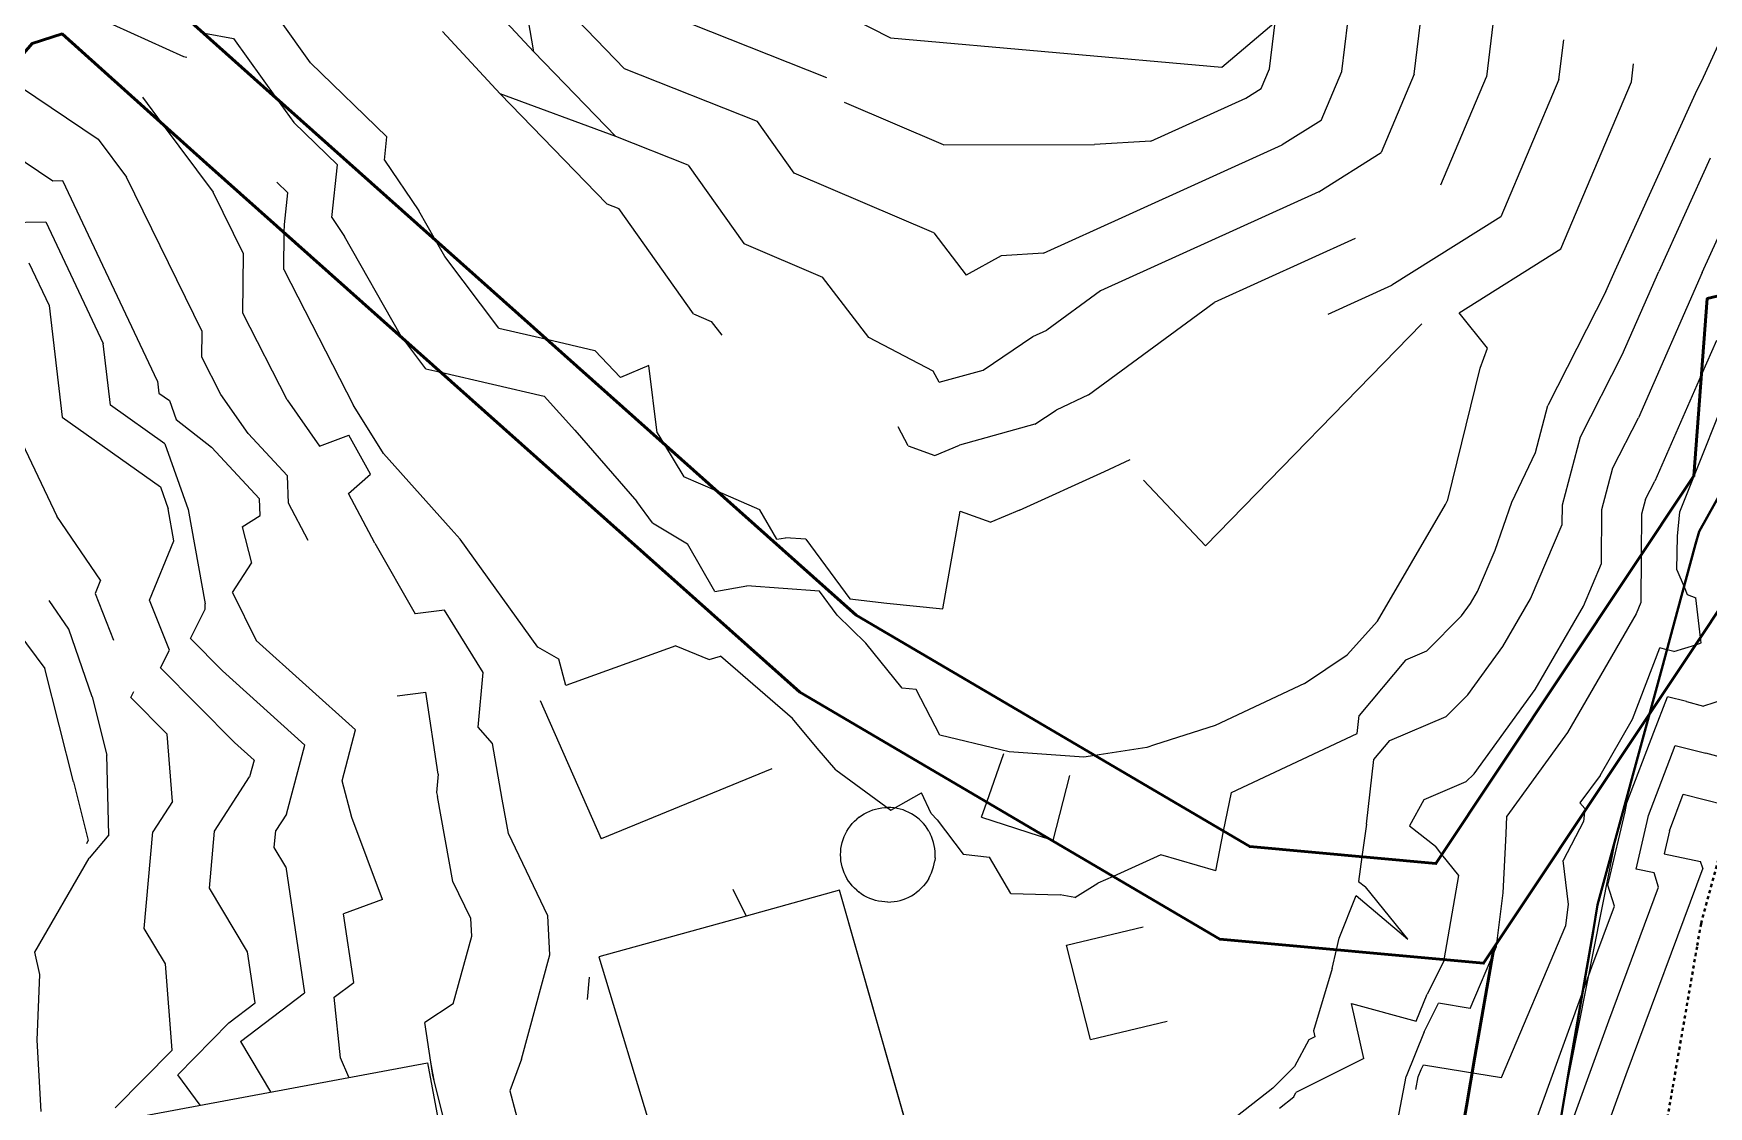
# Model space of a CAD drawing. Header units: metres. Extents: x 319894 to 3389272, y 120 to 6136017.
# Drawn here: x 320577.9 to 320630.8, y 3067864.4 to 3067898.2 of the extents above; entities that cross this region are included whole.
import ezdxf

# ---------------------------------------------------------------- set-up
doc = ezdxf.new("R2010")
doc.units = ezdxf.units.M
doc.header["$MEASUREMENT"] = 0
doc.linetypes.add('DASHDOT', pattern=[1, 0.5, -0.25, 0, -0.25])
doc.layers.add('a_MUEBLE', color=255, linetype='Continuous', lineweight=5)
doc.layers.add('wall', color=4, linetype='Continuous', lineweight=30)

# ---------------------------------------------------------------- blocks, each defined once
blk = doc.blocks.new('DFGDF')
at = {"color": 252, "true_color": 0x939598}
for p, q in [((320393.813, 3067995.181), (320403.717, 3068003.567)), ((320375.614, 3068000.071), (320383.355, 3067996.105)), ((320363.759, 3067994.382), (320357.91, 3067999.62)), ((320395.317, 3067995.127), (320395.794, 3067999.065)), ((320372.093, 3067995.665), (320371.561, 3067998.711)), ((320397.603, 3067995.045), (320397.998, 3067998.311)), ((320369.812, 3067998.123), (320372.093, 3067995.665)), ((320381.346, 3067994.844), (320375.242, 3067997.264)), ((320399.889, 3067994.963), (320400.203, 3067997.556)), ((320358.242, 3067996.787), (320361.033, 3067995.523)), ((320374.959, 3067995.132), (320373.155, 3067996.993)), ((320402.407, 3067996.802), (320402.175, 3067994.881)), ((320357.195, 3067996.233), (320356.252, 3067995.927)), ((320360.359, 3067993.4), (320357.195, 3067996.233)), ((320361.692, 3067996.259), (320362.606, 3067996.09)), ((320365.045, 3067995.324), (320364.072, 3067996.678)), ((320369.205, 3067996.305), (320371.032, 3067994.337)), ((320362.606, 3067996.09), (320363.969, 3067994.196)), ((320372.093, 3067995.665), (320374.676, 3067993)), ((320383.355, 3067996.105), (320393.813, 3067995.181)), ((320404.46, 3067994.799), (320404.611, 3067996.047)), ((320408.969, 3067994.754), (320409.605, 3067996.126)), ((320361.033, 3067995.523), (320361.14, 3067995.503)), ((320365.045, 3067995.324), (320367.453, 3067992.983)), ((320379.154, 3067993.469), (320374.959, 3067995.132)), ((320395.058, 3067994.514), (320395.317, 3067995.127)), ((320406.746, 3067994.717), (320406.816, 3067995.293)), ((320355.372, 3067994.907), (320358.334, 3067992.908)), ((320396.95, 3067993.5), (320397.603, 3067995.045)), ((320399.889, 3067994.963), (320398.841, 3067992.486)), ((320400.733, 3067991.472), (320402.175, 3067994.881)), ((320404.46, 3067994.799), (320402.624, 3067990.459)), ((320404.516, 3067989.445), (320406.746, 3067994.717)), ((320408.853, 3067994.531), (320408.969, 3067994.754)), ((320359.734, 3067994.236), (320360.359, 3067993.4)), ((320363.969, 3067994.196), (320363.759, 3067994.382)), ((320363.969, 3067994.196), (320364.513, 3067993.438)), ((320363.969, 3067994.196), (320368.986, 3067989.724)), ((320374.393, 3067990.868), (320371.032, 3067994.337)), ((320374.676, 3067993), (320371.032, 3067994.337)), ((320385.03, 3067992.731), (320381.899, 3067994.065)), ((320391.577, 3067992.851), (320394.572, 3067994.209)), ((320394.572, 3067994.209), (320395.058, 3067994.514)), ((320406.233, 3067988.763), (320408.768, 3067994.352)), ((320408.768, 3067994.352), (320408.853, 3067994.531)), ((320356.904, 3067991.587), (320354.116, 3067993.452)), ((320361.76, 3067992.145), (320360.359, 3067993.4)), ((320360.359, 3067993.4), (320361.972, 3067991.24)), ((320365.888, 3067992.101), (320364.513, 3067993.438)), ((320376.963, 3067992.094), (320374.676, 3067993)), ((320380.31, 3067991.841), (320379.154, 3067993.469)), ((320396.95, 3067993.5), (320395.724, 3067992.731)), ((320358.334, 3067992.908), (320359.231, 3067991.707)), ((320367.374, 3067992.245), (320367.453, 3067992.983)), ((320385.03, 3067992.731), (320389.796, 3067992.745)), ((320391.577, 3067992.851), (320389.796, 3067992.745)), ((320390.78, 3067990.489), (320395.724, 3067992.731)), ((320396.876, 3067991.253), (320398.841, 3067992.486)), ((320361.76, 3067992.145), (320364.213, 3067989.96)), ((320365.71, 3067990.433), (320365.888, 3067992.101)), ((320367.374, 3067992.245), (320368.465, 3067990.647)), ((320376.963, 3067992.094), (320378.722, 3067989.616)), ((320409.233, 3067992.313), (320407.608, 3067988.73)), ((320357.219, 3067991.592), (320356.904, 3067991.587)), ((320360.211, 3067985.273), (320357.219, 3067991.592)), ((320361.619, 3067986.843), (320359.231, 3067991.707)), ((320364.323, 3067991.219), (320363.981, 3067991.552)), ((320384.725, 3067989.959), (320380.31, 3067991.841)), ((320362.929, 3067989.29), (320361.972, 3067991.24)), ((320364.217, 3067990.219), (320364.323, 3067991.219)), ((320396.876, 3067991.253), (320389.982, 3067988.127)), ((320365.71, 3067990.433), (320366.118, 3067989.836)), ((320368.986, 3067989.724), (320368.465, 3067990.647)), ((320374.393, 3067990.868), (320374.771, 3067990.719)), ((320377.134, 3067987.392), (320374.771, 3067990.719)), ((320388.179, 3067989.31), (320390.78, 3067990.489)), ((320402.624, 3067990.459), (320399.18, 3067988.297)), ((320355.413, 3067990.282), (320356.682, 3067990.299)), ((320356.682, 3067990.299), (320358.498, 3067986.464)), ((320364.196, 3067988.795), (320364.213, 3067989.96)), ((320364.213, 3067989.96), (320364.217, 3067990.219)), ((320367.951, 3067986.628), (320364.213, 3067989.96)), ((320367.867, 3067986.741), (320366.118, 3067989.836)), ((320384.725, 3067989.959), (320385.746, 3067988.622)), ((320408.983, 3067988.697), (320409.699, 3067990.274)), ((320362.901, 3067987.414), (320362.929, 3067989.29)), ((320369.28, 3067989.205), (320368.986, 3067989.724)), ((320368.986, 3067989.724), (320372.499, 3067986.595)), ((320378.722, 3067989.616), (320381.21, 3067988.556)), ((320388.179, 3067989.31), (320386.847, 3067989.23)), ((320398.028, 3067989.775), (320393.574, 3067987.755)), ((320401.31, 3067987.433), (320404.516, 3067989.445)), ((320356.144, 3067989.007), (320356.784, 3067987.656)), ((320364.196, 3067988.795), (320366.394, 3067984.506)), ((320370.982, 3067986.947), (320369.28, 3067989.205)), ((320386.847, 3067989.23), (320385.746, 3067988.622)), ((320405.941, 3067988.099), (320406.233, 3067988.763)), ((320382.668, 3067986.645), (320381.21, 3067988.556)), ((320397.167, 3067987.384), (320399.18, 3067988.297)), ((320406.455, 3067986.105), (320407.608, 3067988.73)), ((320408.983, 3067988.697), (320406.969, 3067984.111)), ((320389.982, 3067988.127), (320388.289, 3067986.885)), ((320389.605, 3067984.844), (320393.574, 3067987.755)), ((320405.941, 3067988.099), (320404.11, 3067984.501)), ((320409.14, 3067987.879), (320408.718, 3067982.279)), ((320410.047, 3067988.091), (320409.14, 3067987.879)), ((320356.784, 3067987.656), (320357.202, 3067984.136)), ((320364.303, 3067984.68), (320362.901, 3067987.414)), ((320377.134, 3067987.392), (320377.694, 3067987.153)), ((320402.202, 3067986.318), (320401.31, 3067987.433)), ((320361.607, 3067986.034), (320361.619, 3067986.843)), ((320367.951, 3067986.628), (320367.867, 3067986.741)), ((320370.982, 3067986.947), (320372.499, 3067986.595)), ((320377.694, 3067987.153), (320378.023, 3067986.722)), ((320384.701, 3067985.59), (320382.668, 3067986.645)), ((320386.278, 3067985.618), (320387.852, 3067986.679)), ((320387.852, 3067986.679), (320388.289, 3067986.885)), ((320393.298, 3067980.073), (320400.13, 3067987.077)), ((320358.729, 3067984.515), (320358.498, 3067986.464)), ((320368.679, 3067985.663), (320367.951, 3067986.628)), ((320367.951, 3067986.628), (320369.16, 3067985.552)), ((320372.499, 3067986.595), (320374.016, 3067986.243)), ((320372.499, 3067986.595), (320376.184, 3067983.311)), ((320374.828, 3067985.386), (320374.016, 3067986.243)), ((320401.971, 3067985.681), (320402.202, 3067986.318)), ((320409.434, 3067986.559), (320408.959, 3067985.479)), ((320362.212, 3067984.854), (320361.607, 3067986.034)), ((320368.679, 3067985.663), (320369.16, 3067985.552)), ((320375.719, 3067985.768), (320374.828, 3067985.386)), ((320375.987, 3067983.639), (320375.719, 3067985.768)), ((320384.888, 3067985.236), (320384.701, 3067985.59)), ((320384.888, 3067985.236), (320386.278, 3067985.618)), ((320400.948, 3067981.53), (320401.971, 3067985.681)), ((320405.137, 3067983.517), (320406.455, 3067986.105)), ((320408.272, 3067981.145), (320410.16, 3067985.859)), ((320360.211, 3067985.273), (320360.256, 3067984.894)), ((320369.16, 3067985.552), (320372.422, 3067984.795)), ((320369.16, 3067985.552), (320380.493, 3067975.454)), ((320408.959, 3067985.479), (320407.483, 3067982.118)), ((320360.256, 3067984.894), (320360.59, 3067984.657)), ((320360.59, 3067984.657), (320360.803, 3067984.059)), ((320363.076, 3067983.616), (320362.212, 3067984.854)), ((320364.303, 3067984.68), (320365.324, 3067983.218)), ((320373.386, 3067983.721), (320372.422, 3067984.795)), ((320389.605, 3067984.844), (320388.58, 3067984.36)), ((320357.202, 3067984.136), (320360.3, 3067981.933)), ((320360.445, 3067983.295), (320358.729, 3067984.515)), ((320360.803, 3067984.059), (320361.917, 3067983.186)), ((320366.476, 3067984.389), (320366.394, 3067984.506)), ((320367.34, 3067982.992), (320366.476, 3067984.389)), ((320387.911, 3067983.909), (320388.58, 3067984.36)), ((320403.716, 3067983.016), (320404.11, 3067984.501)), ((320406.165, 3067982.533), (320406.969, 3067984.111)), ((320355.74, 3067983.738), (320357.034, 3067981.011)), ((320364.313, 3067982.282), (320363.076, 3067983.616)), ((320365.324, 3067983.218), (320366.253, 3067983.566)), ((320366.931, 3067982.341), (320366.253, 3067983.566)), ((320373.386, 3067983.721), (320375.348, 3067981.471)), ((320375.987, 3067983.639), (320376.184, 3067983.311)), ((320383.909, 3067983.227), (320383.591, 3067983.832)), ((320387.911, 3067983.909), (320385.536, 3067983.255)), ((320404.568, 3067981.368), (320405.137, 3067983.517)), ((320360.445, 3067983.295), (320361.182, 3067981.225)), ((320363.429, 3067981.555), (320361.917, 3067983.186)), ((320367.34, 3067982.992), (320369.482, 3067980.605)), ((320376.184, 3067983.311), (320376.823, 3067982.253)), ((320376.184, 3067983.311), (320377.897, 3067981.785)), ((320383.909, 3067983.227), (320384.752, 3067982.929)), ((320384.752, 3067982.929), (320385.536, 3067983.255)), ((320402.972, 3067981.453), (320403.716, 3067983.016)), ((320387.43, 3067981.203), (320390.114, 3067982.422)), ((320390.114, 3067982.422), (320390.922, 3067982.803)), ((320405.818, 3067981.222), (320406.165, 3067982.533)), ((320360.3, 3067981.933), (320360.548, 3067981.237)), ((320364.347, 3067981.422), (320364.313, 3067982.282)), ((320366.245, 3067981.726), (320366.931, 3067982.341)), ((320377.897, 3067981.785), (320376.823, 3067982.253)), ((320393.298, 3067980.073), (320391.344, 3067982.148)), ((320400.766, 3067970.335), (320408.718, 3067982.279)), ((320407.193, 3067981.548), (320407.483, 3067982.118)), ((320363.45, 3067981.032), (320363.429, 3067981.555)), ((320364.966, 3067980.245), (320364.347, 3067981.422)), ((320367.072, 3067980.154), (320366.245, 3067981.726)), ((320375.834, 3067980.797), (320375.348, 3067981.471)), ((320379.227, 3067981.206), (320377.897, 3067981.785)), ((320382.269, 3067977.89), (320377.897, 3067981.785)), ((320398.727, 3067977.695), (320400.874, 3067981.383)), ((320400.874, 3067981.383), (320400.948, 3067981.53)), ((320402.447, 3067979.935), (320402.972, 3067981.453)), ((320404.564, 3067980.746), (320404.568, 3067981.368)), ((320407.193, 3067981.548), (320407.068, 3067981.076)), ((320408.882, 3067980.525), (320409.417, 3067981.481)), ((320358.411, 3067978.989), (320357.034, 3067981.011)), ((320360.728, 3067980.236), (320360.548, 3067981.237)), ((320361.182, 3067981.225), (320361.718, 3067978.245)), ((320362.878, 3067980.674), (320363.45, 3067981.032)), ((320379.759, 3067980.281), (320379.227, 3067981.206)), ((320385.003, 3067978.088), (320385.553, 3067981.164)), ((320385.553, 3067981.164), (320386.517, 3067980.824)), ((320387.43, 3067981.203), (320386.517, 3067980.824)), ((320405.806, 3067979.514), (320405.818, 3067981.222)), ((320407.068, 3067981.076), (320407.059, 3067979.787)), ((320408.207, 3067980.38), (320408.272, 3067981.145)), ((320362.878, 3067980.674), (320363.181, 3067979.53)), ((320369.766, 3067980.28), (320369.482, 3067980.605)), ((320375.834, 3067980.797), (320376.945, 3067980.142)), ((320379.759, 3067980.281), (320380.04, 3067980.331)), ((320380.681, 3067980.284), (320380.04, 3067980.331)), ((320403.56, 3067978.4), (320404.564, 3067980.746)), ((320408.184, 3067979.319), (320408.207, 3067980.38)), ((320408.882, 3067980.525), (320408.408, 3067978.777)), ((320359.959, 3067978.359), (320360.728, 3067980.236)), ((320367.072, 3067980.154), (320368.347, 3067977.927)), ((320372.222, 3067976.877), (320369.766, 3067980.28)), ((320377.811, 3067978.635), (320376.945, 3067980.142)), ((320380.681, 3067980.284), (320382.07, 3067978.403)), ((320401.891, 3067978.635), (320402.447, 3067979.935)), ((320407.059, 3067979.787), (320407.048, 3067978.281)), ((320362.573, 3067978.602), (320363.181, 3067979.53)), ((320405.229, 3067978.165), (320405.806, 3067979.514)), ((320408.184, 3067979.319), (320408.408, 3067978.777)), ((320408.93, 3067977.185), (320410.443, 3067979.457)), ((320358.411, 3067978.989), (320358.238, 3067978.564)), ((320377.811, 3067978.635), (320378.819, 3067978.815)), ((320381.115, 3067978.645), (320378.819, 3067978.815)), ((320407.868, 3067976.794), (320408.408, 3067978.777)), ((320408.408, 3067978.777), (320408.509, 3067978.533)), ((320357.414, 3067977.442), (320356.787, 3067978.343)), ((320358.238, 3067978.564), (320358.817, 3067977.1)), ((320360.585, 3067976.776), (320359.959, 3067978.359)), ((320361.711, 3067978.077), (320361.718, 3067978.245)), ((320362.573, 3067978.602), (320363.323, 3067977.089)), ((320381.666, 3067977.889), (320381.115, 3067978.645)), ((320382.07, 3067978.403), (320383.233, 3067978.26)), ((320383.233, 3067978.26), (320385.003, 3067978.088)), ((320401.384, 3067977.859), (320401.668, 3067978.249)), ((320401.668, 3067978.249), (320401.891, 3067978.635)), ((320402.69, 3067976.893), (320403.56, 3067978.4)), ((320407.048, 3067978.281), (320406.899, 3067977.931)), ((320408.509, 3067978.533), (320408.776, 3067978.435)), ((320408.93, 3067977.185), (320408.776, 3067978.435)), ((320355.206, 3067978.128), (320356.654, 3067976.197)), ((320361.246, 3067977.15), (320361.711, 3067978.077)), ((320369.275, 3067978.047), (320368.347, 3067977.927)), ((320370.491, 3067976.08), (320369.275, 3067978.047)), ((320381.666, 3067977.889), (320382.572, 3067976.997)), ((320382.269, 3067977.89), (320389.809, 3067973.455)), ((320397.776, 3067976.632), (320398.727, 3067977.695)), ((320400.279, 3067976.745), (320401.384, 3067977.859)), ((320403.711, 3067975.537), (320405.229, 3067978.165)), ((320406.899, 3067977.931), (320406.006, 3067976.385)), ((320358.151, 3067975.302), (320357.414, 3067977.442)), ((320362.263, 3067976.124), (320361.246, 3067977.15)), ((320408.93, 3067977.185), (320408.776, 3067976.953)), ((320408.952, 3067977.009), (320408.93, 3067977.185)), ((320360.307, 3067976.22), (320360.585, 3067976.776)), ((320366.465, 3067974.262), (320363.323, 3067977.089)), ((320372.877, 3067976.491), (320372.222, 3067976.877)), ((320376.57, 3067976.917), (320373.097, 3067975.67)), ((320376.57, 3067976.917), (320377.624, 3067976.482)), ((320383.722, 3067975.578), (320382.572, 3067976.997)), ((320396.423, 3067975.723), (320397.776, 3067976.632)), ((320400.279, 3067976.745), (320399.615, 3067976.463)), ((320401.581, 3067975.37), (320402.69, 3067976.893)), ((320406.783, 3067974.605), (320407.643, 3067976.85)), ((320407.315, 3067974.759), (320408.776, 3067976.953)), ((320407.868, 3067976.794), (320407.315, 3067974.759)), ((320407.868, 3067976.794), (320407.643, 3067976.85)), ((320407.88, 3067976.791), (320407.868, 3067976.794)), ((320408.089, 3067976.734), (320407.88, 3067976.791)), ((320408.089, 3067976.734), (320408.776, 3067976.953)), ((320408.776, 3067976.953), (320408.952, 3067977.009)), ((320357.557, 3067972.624), (320356.654, 3067976.197)), ((320362.636, 3067973.87), (320360.307, 3067976.22)), ((320364.861, 3067973.786), (320362.263, 3067976.124)), ((320370.334, 3067974.351), (320370.491, 3067976.08)), ((320373.097, 3067975.67), (320372.877, 3067976.491)), ((320377.624, 3067976.482), (320377.987, 3067976.59)), ((320380.26, 3067974.628), (320377.987, 3067976.59)), ((320399.615, 3067976.463), (320398.15, 3067974.717)), ((320406.006, 3067976.385), (320404.733, 3067974.181)), ((320384.164, 3067975.541), (320383.722, 3067975.578)), ((320384.913, 3067974.096), (320384.164, 3067975.541)), ((320396.423, 3067975.723), (320393.6, 3067974.405)), ((320401.779, 3067972.881), (320403.711, 3067975.537)), ((320411.213, 3067975.715), (320409.02, 3067975.016)), ((320358.151, 3067975.302), (320358.605, 3067973.469)), ((320359.367, 3067975.291), (320359.46, 3067975.474)), ((320360.518, 3067974.13), (320359.367, 3067975.291)), ((320367.775, 3067975.339), (320368.679, 3067975.455)), ((320369.067, 3067972.871), (320368.679, 3067975.455)), ((320372.289, 3067975.187), (320374.216, 3067970.829)), ((320386.392, 3067971.984), (320380.493, 3067975.454)), ((320400.9, 3067974.683), (320401.581, 3067975.37)), ((320407.458, 3067974.189), (320407.888, 3067975.311)), ((320408.488, 3067975.161), (320407.888, 3067975.311)), ((320408.488, 3067975.161), (320409.02, 3067975.016)), ((320381.035, 3067973.686), (320380.26, 3067974.628)), ((320398.085, 3067974.154), (320398.15, 3067974.717)), ((320399.117, 3067973.926), (320400.9, 3067974.683)), ((320407.315, 3067974.759), (320405.264, 3067971.677)), ((320405.755, 3067972.825), (320406.783, 3067974.605)), ((320407.315, 3067974.759), (320406.288, 3067970.979)), ((320360.681, 3067972), (320360.518, 3067974.13)), ((320366.036, 3067972.652), (320366.465, 3067974.262)), ((320370.782, 3067973.829), (320370.334, 3067974.351)), ((320386.833, 3067973.633), (320384.913, 3067974.096)), ((320393.6, 3067974.405), (320391.691, 3067973.791)), ((320394.116, 3067972.286), (320398.085, 3067974.154)), ((320404.733, 3067974.181), (320402.808, 3067971.536)), ((320406.603, 3067971.959), (320407.458, 3067974.189)), ((320358.674, 3067970.947), (320358.605, 3067973.469)), ((320363.258, 3067973.31), (320362.636, 3067973.87)), ((320364.28, 3067971.601), (320364.861, 3067973.786)), ((320371.094, 3067972.081), (320370.782, 3067973.829)), ((320381.632, 3067973.006), (320381.035, 3067973.686)), ((320386.392, 3067971.984), (320386.931, 3067973.515)), ((320387.097, 3067973.572), (320386.833, 3067973.633)), ((320389.453, 3067973.4), (320387.097, 3067973.572)), ((320389.809, 3067973.455), (320389.453, 3067973.4)), ((320391.444, 3067973.706), (320389.809, 3067973.455)), ((320389.809, 3067973.455), (320393.872, 3067971.065)), ((320391.691, 3067973.791), (320391.444, 3067973.706)), ((320398.614, 3067973.327), (320399.117, 3067973.926)), ((320407.286, 3067971.562), (320408.133, 3067973.773)), ((320408.133, 3067973.773), (320409.097, 3067973.532)), ((320409.951, 3067973.299), (320409.097, 3067973.532)), ((320363.258, 3067973.31), (320363.119, 3067972.787)), ((320379.606, 3067973.036), (320374.216, 3067970.829)), ((320381.632, 3067973.006), (320383.36, 3067971.727)), ((320398.378, 3067971.29), (320398.614, 3067973.327)), ((320357.557, 3067972.624), (320358.016, 3067970.772)), ((320362.004, 3067971.065), (320363.119, 3067972.787)), ((320366.347, 3067971.499), (320366.036, 3067972.652)), ((320369.067, 3067972.871), (320369.014, 3067972.283)), ((320388.484, 3067970.775), (320389.017, 3067972.824)), ((320401.521, 3067972.622), (320400.197, 3067972.059)), ((320401.779, 3067972.881), (320401.521, 3067972.622)), ((320405.755, 3067972.825), (320405.123, 3067971.956)), ((320360.681, 3067972), (320360.063, 3067971.046)), ((320369.014, 3067972.283), (320369.054, 3067972.165)), ((320369.537, 3067969.482), (320369.054, 3067972.165)), ((320371.29, 3067970.995), (320371.094, 3067972.081)), ((320383.36, 3067971.727), (320384.335, 3067972.273)), ((320384.635, 3067971.628), (320384.335, 3067972.273)), ((320386.222, 3067971.504), (320386.392, 3067971.984)), ((320388.401, 3067970.802), (320386.392, 3067971.984)), ((320393.872, 3067971.065), (320394.116, 3067972.286)), ((320400.197, 3067972.059), (320399.742, 3067971.232)), ((320405.123, 3067971.956), (320405.275, 3067971.781)), ((320406.546, 3067971.677), (320406.603, 3067971.959)), ((320407.95, 3067971.076), (320408.378, 3067972.234)), ((320408.378, 3067972.234), (320409.706, 3067971.902)), ((320364.28, 3067971.601), (320363.946, 3067971.085)), ((320367.313, 3067968.909), (320366.347, 3067971.499)), ((320382.085, 3067971.231), (320382.147, 3067971.307)), ((320382.147, 3067971.307), (320382.214, 3067971.378)), ((320382.214, 3067971.378), (320382.285, 3067971.445)), ((320382.361, 3067971.507), (320382.285, 3067971.445)), ((320382.361, 3067971.507), (320382.44, 3067971.564)), ((320382.44, 3067971.564), (320382.523, 3067971.615)), ((320382.523, 3067971.615), (320382.609, 3067971.661)), ((320382.609, 3067971.661), (320382.698, 3067971.701)), ((320382.698, 3067971.701), (320382.79, 3067971.736)), ((320382.79, 3067971.736), (320382.883, 3067971.764)), ((320382.883, 3067971.764), (320382.978, 3067971.786)), ((320382.978, 3067971.786), (320383.075, 3067971.802)), ((320383.075, 3067971.802), (320383.172, 3067971.812)), ((320383.172, 3067971.812), (320383.269, 3067971.815)), ((320383.367, 3067971.812), (320383.269, 3067971.815)), ((320383.464, 3067971.802), (320383.367, 3067971.812)), ((320383.561, 3067971.786), (320383.464, 3067971.802)), ((320383.656, 3067971.764), (320383.561, 3067971.786)), ((320383.749, 3067971.736), (320383.656, 3067971.764)), ((320383.841, 3067971.701), (320383.749, 3067971.736)), ((320383.93, 3067971.661), (320383.841, 3067971.701)), ((320384.016, 3067971.615), (320383.93, 3067971.661)), ((320384.099, 3067971.564), (320384.016, 3067971.615)), ((320384.178, 3067971.507), (320384.099, 3067971.564)), ((320384.254, 3067971.445), (320384.178, 3067971.507)), ((320384.325, 3067971.378), (320384.254, 3067971.445)), ((320384.392, 3067971.307), (320384.325, 3067971.378)), ((320384.454, 3067971.231), (320384.392, 3067971.307)), ((320384.827, 3067971.421), (320384.635, 3067971.628)), ((320384.827, 3067971.421), (320385.652, 3067970.345)), ((320386.222, 3067971.504), (320388.401, 3067970.802)), ((320402.5, 3067967.525), (320405.264, 3067971.677)), ((320402.794, 3067970.981), (320402.808, 3067971.536)), ((320405.229, 3067971.374), (320404.593, 3067970.14)), ((320405.264, 3067971.677), (320405.229, 3067971.374)), ((320405.275, 3067971.781), (320405.264, 3067971.677)), ((320406.034, 3067969.491), (320406.546, 3067971.677)), ((320406.895, 3067969.869), (320407.248, 3067971.377)), ((320407.248, 3067971.377), (320407.286, 3067971.562)), ((320358.674, 3067970.947), (320358.056, 3067970.217)), ((320359.793, 3067967.997), (320360.063, 3067971.046)), ((320361.846, 3067969.272), (320362.004, 3067971.065)), ((320363.898, 3067970.548), (320363.946, 3067971.085)), ((320372.531, 3067968.398), (320371.29, 3067970.995)), ((320381.828, 3067970.709), (320381.856, 3067970.802)), ((320381.856, 3067970.802), (320381.89, 3067970.894)), ((320381.89, 3067970.894), (320381.931, 3067970.983)), ((320381.931, 3067970.983), (320381.977, 3067971.069)), ((320381.977, 3067971.069), (320382.028, 3067971.152)), ((320382.028, 3067971.152), (320382.085, 3067971.231)), ((320384.511, 3067971.152), (320384.454, 3067971.231)), ((320384.562, 3067971.069), (320384.511, 3067971.152)), ((320384.562, 3067971.069), (320384.608, 3067970.983)), ((320384.649, 3067970.894), (320384.608, 3067970.983)), ((320384.683, 3067970.802), (320384.649, 3067970.894)), ((320384.711, 3067970.709), (320384.683, 3067970.802)), ((320388.401, 3067970.802), (320388.484, 3067970.775)), ((320390.379, 3067969.639), (320388.401, 3067970.802)), ((320393.622, 3067969.812), (320393.872, 3067971.065)), ((320394.696, 3067970.58), (320393.872, 3067971.065)), ((320398.378, 3067971.29), (320398.238, 3067970.258)), ((320399.742, 3067971.232), (320400.56, 3067970.592)), ((320402.696, 3067969.119), (320402.794, 3067970.981)), ((320404.599, 3067962.496), (320406.288, 3067970.979)), ((320407.95, 3067971.076), (320407.779, 3067970.348)), ((320357.976, 3067970.677), (320358.016, 3067970.772)), ((320364.259, 3067969.943), (320363.898, 3067970.548)), ((320381.777, 3067970.322), (320381.78, 3067970.42)), ((320381.78, 3067970.225), (320381.777, 3067970.322)), ((320381.78, 3067970.42), (320381.789, 3067970.517)), ((320381.789, 3067970.517), (320381.805, 3067970.614)), ((320381.805, 3067970.614), (320381.828, 3067970.709)), ((320384.733, 3067970.614), (320384.711, 3067970.709)), ((320384.749, 3067970.517), (320384.733, 3067970.614)), ((320384.759, 3067970.42), (320384.749, 3067970.517)), ((320384.762, 3067970.322), (320384.759, 3067970.42)), ((320384.759, 3067970.225), (320384.762, 3067970.322)), ((320385.652, 3067970.345), (320386.481, 3067970.248)), ((320391.892, 3067970.317), (320390.379, 3067969.639)), ((320393.622, 3067969.812), (320391.892, 3067970.317)), ((320398.238, 3067970.258), (320394.696, 3067970.58)), ((320398.238, 3067970.258), (320398.133, 3067969.482)), ((320398.238, 3067970.258), (320400.573, 3067970.045)), ((320400.766, 3067970.335), (320400.56, 3067970.592)), ((320400.766, 3067970.335), (320400.573, 3067970.045)), ((320401.302, 3067969.67), (320400.766, 3067970.335)), ((320407.779, 3067970.348), (320408.933, 3067970.114)), ((320356.336, 3067967.249), (320358.056, 3067970.217)), ((320364.259, 3067969.943), (320364.848, 3067965.968)), ((320381.789, 3067970.128), (320381.78, 3067970.225)), ((320381.805, 3067970.031), (320381.789, 3067970.128)), ((320381.828, 3067969.936), (320381.805, 3067970.031)), ((320381.856, 3067969.843), (320381.828, 3067969.936)), ((320381.89, 3067969.751), (320381.856, 3067969.843)), ((320381.931, 3067969.662), (320381.89, 3067969.751)), ((320384.608, 3067969.662), (320384.649, 3067969.751)), ((320384.649, 3067969.751), (320384.683, 3067969.843)), ((320384.683, 3067969.843), (320384.711, 3067969.936)), ((320384.711, 3067969.936), (320384.733, 3067970.031)), ((320384.733, 3067970.031), (320384.749, 3067970.128)), ((320384.759, 3067970.225), (320384.749, 3067970.128)), ((320387.149, 3067969.094), (320386.481, 3067970.248)), ((320404.761, 3067968.756), (320404.593, 3067970.14)), ((320408.999, 3067969.898), (320406.57, 3067963.371)), ((320407.464, 3067969.753), (320406.895, 3067969.869)), ((320407.605, 3067969.299), (320407.464, 3067969.753)), ((320408.999, 3067969.898), (320408.933, 3067970.114)), ((320363.051, 3067967.257), (320361.846, 3067969.272)), ((320370.098, 3067968.31), (320369.537, 3067969.482)), ((320378.372, 3067969.236), (320378.801, 3067968.388)), ((320381.743, 3067969.205), (320378.801, 3067968.388)), ((320383.904, 3067961.648), (320381.743, 3067969.205)), ((320384.043, 3067961.157), (320381.743, 3067969.205)), ((320381.977, 3067969.576), (320381.931, 3067969.662)), ((320382.028, 3067969.493), (320381.977, 3067969.576)), ((320382.085, 3067969.414), (320382.028, 3067969.493)), ((320382.147, 3067969.338), (320382.085, 3067969.414)), ((320382.214, 3067969.267), (320382.147, 3067969.338)), ((320382.285, 3067969.2), (320382.214, 3067969.267)), ((320382.285, 3067969.2), (320382.361, 3067969.138)), ((320384.178, 3067969.138), (320384.254, 3067969.2)), ((320384.254, 3067969.2), (320384.325, 3067969.267)), ((320384.325, 3067969.267), (320384.392, 3067969.338)), ((320384.454, 3067969.414), (320384.392, 3067969.338)), ((320384.511, 3067969.493), (320384.454, 3067969.414)), ((320384.562, 3067969.576), (320384.511, 3067969.493)), ((320384.562, 3067969.576), (320384.608, 3067969.662)), ((320389.17, 3067968.974), (320389.897, 3067969.423)), ((320390.379, 3067969.639), (320389.897, 3067969.423)), ((320390.379, 3067969.639), (320393.754, 3067967.654)), ((320398.133, 3067969.482), (320398.354, 3067969.309)), ((320399.683, 3067967.66), (320398.354, 3067969.309)), ((320400.836, 3067967.008), (320401.302, 3067969.67)), ((320406.004, 3067969.367), (320406.034, 3067969.491)), ((320406.21, 3067968.699), (320406.004, 3067969.367)), ((320406.034, 3067965.079), (320407.605, 3067969.299)), ((320367.313, 3067968.909), (320366.086, 3067968.455)), ((320382.44, 3067969.081), (320382.361, 3067969.138)), ((320382.523, 3067969.03), (320382.44, 3067969.081)), ((320382.609, 3067968.984), (320382.523, 3067969.03)), ((320382.698, 3067968.943), (320382.609, 3067968.984)), ((320382.79, 3067968.909), (320382.698, 3067968.943)), ((320382.883, 3067968.88), (320382.79, 3067968.909)), ((320382.978, 3067968.858), (320382.883, 3067968.88)), ((320383.075, 3067968.842), (320382.978, 3067968.858)), ((320383.172, 3067968.833), (320383.075, 3067968.842)), ((320383.269, 3067968.83), (320383.172, 3067968.833)), ((320383.269, 3067968.83), (320383.367, 3067968.833)), ((320383.367, 3067968.833), (320383.464, 3067968.842)), ((320383.464, 3067968.842), (320383.561, 3067968.858)), ((320383.561, 3067968.858), (320383.656, 3067968.88)), ((320383.656, 3067968.88), (320383.749, 3067968.909)), ((320383.749, 3067968.909), (320383.841, 3067968.943)), ((320383.841, 3067968.943), (320383.93, 3067968.984)), ((320383.93, 3067968.984), (320384.016, 3067969.03)), ((320384.016, 3067969.03), (320384.099, 3067969.081)), ((320384.099, 3067969.081), (320384.178, 3067969.138)), ((320387.149, 3067969.094), (320388.708, 3067969.06)), ((320389.17, 3067968.974), (320388.708, 3067969.06)), ((320397.515, 3067967.69), (320398.058, 3067969.034)), ((320398.058, 3067969.034), (320399.683, 3067967.66)), ((320402.5, 3067967.525), (320402.696, 3067969.119)), ((320404.679, 3067968.089), (320404.761, 3067968.756)), ((320405.498, 3067966.786), (320406.21, 3067968.699)), ((320366.406, 3067966.292), (320366.086, 3067968.455)), ((320370.13, 3067967.75), (320370.098, 3067968.31)), ((320372.601, 3067967.16), (320372.531, 3067968.398)), ((320378.801, 3067968.388), (320374.149, 3067967.095)), ((320360.464, 3067966.877), (320359.793, 3067967.997)), ((320369.548, 3067965.621), (320370.13, 3067967.75)), ((320388.915, 3067967.468), (320391.336, 3067968.043)), ((320393.754, 3067967.654), (320397.432, 3067967.319)), ((320397.432, 3067967.319), (320397.515, 3067967.69)), ((320402.641, 3067963.292), (320404.679, 3067968.089)), ((320356.498, 3067966.544), (320356.336, 3067967.249)), ((320363.29, 3067965.643), (320363.051, 3067967.257)), ((320371.702, 3067963.872), (320372.601, 3067967.16)), ((320374.149, 3067967.095), (320376.614, 3067958.969)), ((320389.666, 3067964.494), (320388.915, 3067967.468)), ((320397.302, 3067966.735), (320397.432, 3067967.319)), ((320397.432, 3067967.319), (320400.836, 3067967.008)), ((320401.658, 3067965.471), (320402.487, 3067967.423)), ((320402.08, 3067966.895), (320402.5, 3067967.525)), ((320402.487, 3067967.423), (320402.5, 3067967.525)), ((320360.672, 3067964.149), (320360.464, 3067966.877)), ((320397.302, 3067966.735), (320396.712, 3067964.768)), ((320400.832, 3067966.985), (320400.294, 3067965.921)), ((320400.832, 3067966.985), (320400.836, 3067967.008)), ((320402.08, 3067966.895), (320400.836, 3067967.008)), ((320405.4, 3067966.518), (320405.498, 3067966.786)), ((320356.414, 3067964.464), (320356.498, 3067966.544)), ((320365.79, 3067965.823), (320366.406, 3067966.292)), ((320373.785, 3067965.755), (320373.849, 3067966.458)), ((320403.652, 3067961.715), (320405.4, 3067966.518)), ((320362.462, 3067965.013), (320363.29, 3067965.643)), ((320362.825, 3067964.428), (320364.848, 3067965.968)), ((320365.988, 3067963.907), (320365.79, 3067965.823)), ((320369.548, 3067965.621), (320368.648, 3067965.026)), ((320397.91, 3067965.628), (320399.952, 3067965.069)), ((320398.294, 3067963.893), (320397.91, 3067965.628)), ((320399.952, 3067965.069), (320400.294, 3067965.921)), ((320400.201, 3067964.731), (320400.658, 3067965.633)), ((320401.658, 3067965.471), (320400.658, 3067965.633)), ((320362.462, 3067965.013), (320360.847, 3067963.378)), ((320368.837, 3067963.776), (320368.648, 3067965.026)), ((320389.666, 3067964.494), (320392.087, 3067965.069)), ((320404.727, 3067961.487), (320406.034, 3067965.079)), ((320356.531, 3067962.216), (320356.414, 3067964.464)), ((320396.563, 3067964.48), (320396.112, 3067963.633)), ((320396.754, 3067964.576), (320396.563, 3067964.48)), ((320396.712, 3067964.768), (320396.754, 3067964.576)), ((320400.201, 3067964.731), (320399.637, 3067963.323)), ((320360.672, 3067964.149), (320358.876, 3067962.33)), ((320362.825, 3067964.428), (320363.78, 3067962.836)), ((320366.254, 3067963.297), (320365.988, 3067963.907)), ((320361.558, 3067962.422), (320360.847, 3067963.378)), ((320368.836, 3067963.779), (320368.837, 3067963.776)), ((320368.9, 3067963.354), (320368.837, 3067963.776)), ((320368.955, 3067963.14), (320368.837, 3067963.776)), ((320371.702, 3067963.872), (320371.337, 3067962.872)), ((320383.31, 3067963.723), (320383.31, 3067963.724)), ((320396.112, 3067963.633), (320395.42, 3067962.955)), ((320398.294, 3067963.893), (320396.152, 3067962.812)), ((320400.016, 3067963.307), (320400.109, 3067963.54)), ((320400.109, 3067963.54), (320400.184, 3067963.689)), ((320400.184, 3067963.689), (320402.641, 3067963.292)), ((320368.955, 3067963.14), (320368.9, 3067963.354)), ((320369.232, 3067962.063), (320368.955, 3067963.14)), ((320371.337, 3067962.872), (320371.688, 3067961.525)), ((320395.42, 3067962.955), (320393.82, 3067961.699)), ((320399.17, 3067960.917), (320399.637, 3067963.323)), ((320399.938, 3067962.91), (320400.016, 3067963.307)), ((320406.57, 3067963.371), (320405.801, 3067961.259)), ((320395.632, 3067962.324), (320396.084, 3067962.684)), ((320396.084, 3067962.684), (320396.152, 3067962.812)), ((320404.599, 3067962.496), (320404.104, 3067959.633))]:
    blk.add_line(p, q, dxfattribs=at)

msp = doc.modelspace()

# ---------------------------------------------------------------- linework, layer by layer
at = {"color": 1, "lineweight": 50, "elevation": 987.586}
msp.add_lwpolyline([(320636.087, 3067891.119), (320630.767, 3067889.874), (320630.345, 3067884.275), (320622.2, 3067872.041), (320616.323, 3067872.576), (320603.895, 3067879.886), (320585.386, 3067896.378), (320579.536, 3067901.616), (320576.155, 3067900.517), (320563.69, 3067886.073), (320563.979, 3067879.374), (320558.565, 3067872.741), (320560.927, 3067867.626), (320559.898, 3067862.776), (320561.16, 3067846.459), (320565.404, 3067834.326), (320571.354, 3067820.027), (320582.772, 3067814.912), (320586.652, 3067813.655), (320589.535, 3067811.907), (320604.194, 3067811.678), (320627.308, 3067810.598), (320633.939, 3067813.174)], dxfattribs=at)
at = {"color": 3, "lineweight": 50, "elevation": 987.586}
msp.add_lwpolyline([(320633.277, 3067883.266), (320623.707, 3067868.891), (320615.381, 3067869.649), (320602.12, 3067877.449), (320583.387, 3067894.141), (320578.822, 3067898.229), (320577.879, 3067897.923), (320566.739, 3067885.013), (320567.026, 3067878.362), (320562.075, 3067872.296), (320564.069, 3067867.978), (320562.922, 3067862.576), (320564.121, 3067847.08), (320568.207, 3067835.398), (320573.666, 3067822.278), (320583.851, 3067817.716), (320587.909, 3067816.402), (320590.395, 3067814.894), (320604.287, 3067814.677), (320626.814, 3067813.624), (320633.118, 3067816.073)], dxfattribs=at)
at = {"color": 1, "linetype": 'DASHDOT', "lineweight": 40, "ltscale": 0.2}
msp.add_lwpolyline([(320624.115, 3067840.305), (320626.373, 3067848.458), (320627.621, 3067854.374), (320628.477, 3067858.435), (320628.584, 3067858.942), (320628.718, 3067859.575), (320628.859, 3067860.248), (320629.101, 3067861.643), (320629.409, 3067863.425), (320629.678, 3067864.982), (320630.452, 3067869.454), (320630.571, 3067870.141), (320632.587, 3067877.559)], dxfattribs=at)
at = {"color": 3, "lineweight": 50}
msp.add_lwpolyline([(320573.666, 3067822.278), (320580.525, 3067819.206), (320589.749, 3067821.025), (320592.599, 3067821.306), (320599.272, 3067823.345), (320605.079, 3067826.074), (320608.076, 3067828.712), (320614.562, 3067836.335), (320618.22, 3067842.646), (320620.211, 3067849.832), (320621.418, 3067855.556), (320622.274, 3067859.617), (320622.381, 3067860.124), (320622.515, 3067860.758), (320622.633, 3067861.318), (320622.854, 3067862.6), (320623.163, 3067864.382), (320623.432, 3067865.939), (320624.026, 3067869.37)], dxfattribs=at)
at = {"layer": 'a_MUEBLE', "color": 252, "lineweight": 40, "true_color": 0x939598}
msp.add_lwpolyline([(320621.009, 3067841.475), (320623.127, 3067849.122), (320624.353, 3067854.937), (320625.21, 3067858.998), (320625.316, 3067859.505), (320625.45, 3067860.139), (320625.579, 3067860.752), (320625.811, 3067862.089), (320626.119, 3067863.871), (320626.388, 3067865.427), (320627.162, 3067869.899), (320627.307, 3067870.74), (320629.364, 3067878.307), (320629.82, 3067879.986), (320630.402, 3067882.126), (320630.509, 3067882.521), (320633.903, 3067888.59)], dxfattribs=at)
at = {"layer": 'wall', "lineweight": 25}
msp.add_lwpolyline([(320580.316, 3067863.882), (320580.316, 3067863.882), (320590.363, 3067865.753), (320594.212, 3067845.112)], dxfattribs=at)

# ---------------------------------------------------------------- block references
at = {"color": 1}
msp.add_blockref('DFGDF', (221.627, -98.004), dxfattribs=at)

doc.saveas('drawing.dxf')
